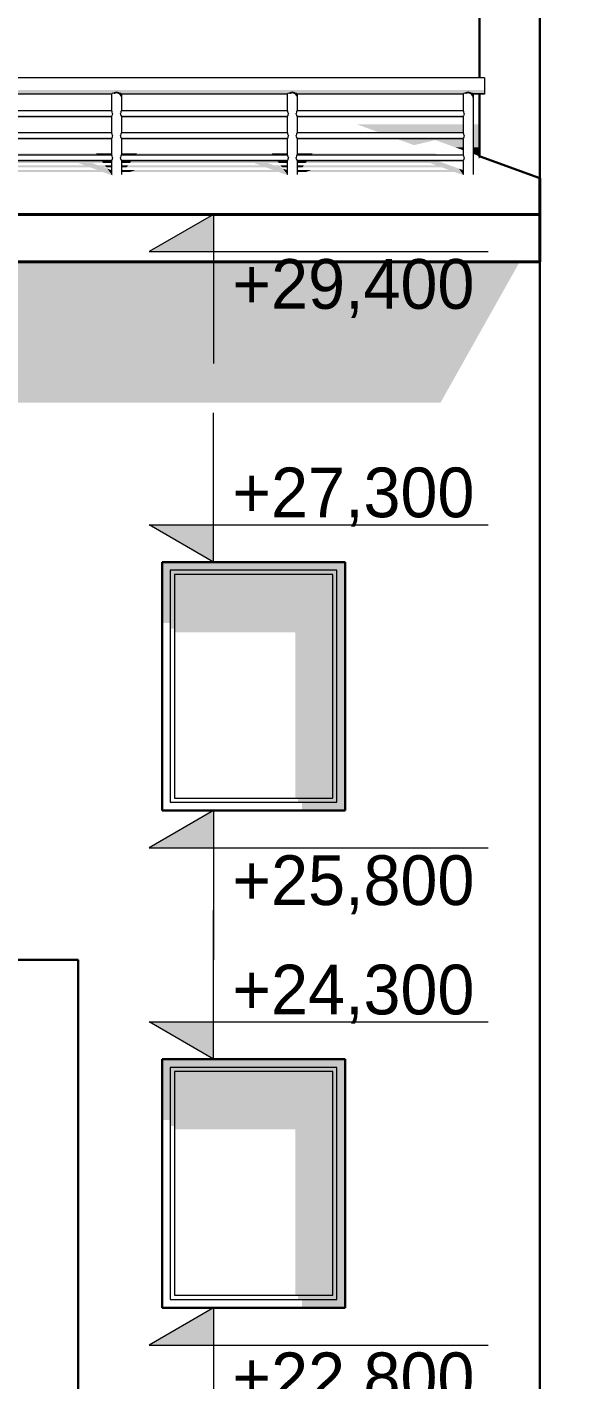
# Model space of a CAD drawing. Extents: x 433743 to 1380979, y -3599 to 36112.
# Drawn here: x 507900 to 511188, y 22364 to 30528 of the extents above; entities that cross this region are included whole.
import ezdxf

# ---------------------------------------------------------------- set-up
doc = ezdxf.new("R2010")
doc.units = 0
doc.header["$MEASUREMENT"] = 0
doc.layers.add('0_Ном_пера__98', color=7, linetype='Continuous', lineweight=13, true_color=0x001f3e)
for name, color, linetype in [('Интерьер- Перегородка', 7, 'Continuous'), ('Крыши', 7, 'Continuous'), ('Мебель', 7, 'Continuous'), ('Окна ArchiCAD', 7, 'Continuous')]:
    doc.layers.add(name, color=color, linetype=linetype)
for name, color, linetype, lineweight in [('Интерьер- Перегородка_Ном_пера__41', 7, 'Continuous', 30), ('Интерьер- Перегородка_Ном_пера__7', 7, 'Continuous', 5), ('Крыши_Ном_пера__61', 7, 'Continuous', 40), ('Крыши_Ном_пера__7', 7, 'Continuous', 5), ('Мебель_Ном_пера__1', 7, 'Continuous', 13), ('Мебель_Ном_пера__7', 7, 'Continuous', 5), ('Окна ArchiCAD_Ном_пера__1', 7, 'Continuous', 13), ('Окна ArchiCAD_Ном_пера__41', 7, 'Continuous', 30), ('Окна ArchiCAD_Ном_пера__7', 7, 'Continuous', 5)]:
    doc.layers.add(name, color=color, linetype=linetype, lineweight=lineweight)
doc.styles.add('СГЕНЕРИР_СТИЛЬ_1', font='')
doc.styles.add('СГЕНЕРИР_СТИЛЬ_3', font='')
doc.styles.get('СГЕНЕРИР_СТИЛЬ_1').set_extended_font_data('Century Gothic')
doc.styles.get('СГЕНЕРИР_СТИЛЬ_3').set_extended_font_data('Arial Unicode MS Кириллический')
doc.dimstyles.new('СГЕНЕРИР_СТИЛЬ__1', dxfattribs={"dimtxt": 300, "dimasz": 142.5, "dimexe": 0.18, "dimexo": 300, "dimgap": 0.09, "dimtad": 3, "dimdec": 0, "dimzin": 0, "dimdsep": 46, "dimtxsty": 'СГЕНЕРИР_СТИЛЬ_3', "dimblk": 'ARROWHEAD_6', "dimblk1": 'ARROWHEAD_6', "dimblk2": 'ARROWHEAD_6', "dimcen": 0.09, "dimclrd": 256, "dimclre": 256, "dimclrt": 256, "dimadec": 0, "dimazin": 0, "dimtfac": 1, "dimtdec": 4, "dimtmove": 0, "dimatfit": 3, "dimfxl": 0, "dimtolj": 1, "dimtzin": 0, "dimarcsym": 0})
doc.dimstyles.new('СГЕНЕРИР_СТИЛЬ__2', dxfattribs={"dimtxt": 300, "dimasz": 142.5, "dimexe": 0.18, "dimexo": 300, "dimgap": 0.09, "dimtad": 1, "dimdec": 0, "dimzin": 0, "dimdsep": 46, "dimtxsty": 'СГЕНЕРИР_СТИЛЬ_3', "dimblk": 'ARROWHEAD_6', "dimblk1": 'ARROWHEAD_6', "dimblk2": 'ARROWHEAD_6', "dimcen": 0.09, "dimclrd": 256, "dimclre": 256, "dimclrt": 256, "dimadec": 0, "dimazin": 0, "dimtfac": 1, "dimtdec": 4, "dimtmove": 0, "dimatfit": 3, "dimfxl": 0, "dimtolj": 1, "dimtzin": 0, "dimarcsym": 0})

# ---------------------------------------------------------------- blocks, each defined once
blk = doc.blocks.new('Элемент разреза_524', base_point=(133390.9, 0))
at = {"layer": 'Окна ArchiCAD_Ном_пера__7', "linetype": 'Continuous'}
for points in [[(509769.2, 27250), (509819.2, 27250), (509819.2, 27300), (508714.2, 27300), (508714.2, 27250), (508764.2, 27250)], [(508714.2, 27250), (508714.2, 26932.3), (508764.2, 26932.3), (508764.2, 27250)], [(509769.2, 27250), (508764.2, 27250), (508764.2, 27225), (508789.2, 27225), (509744.2, 27225), (509769.2, 27225)], [(508764.2, 27225), (508764.2, 26896.9), (508789.2, 26896.9), (508789.2, 27225)], [(509744.2, 27225), (508789.2, 27225), (508789.2, 26875.7), (509519.2, 26875.7), (509519.2, 25875), (509744.2, 25875)], [(509744.2, 25875), (509769.2, 25875), (509769.2, 27225), (509744.2, 27225)], [(509769.2, 25850), (509819.2, 25850), (509819.2, 27250), (509769.2, 27250)], [(509534.2, 25875), (509534.2, 25850), (509769.2, 25850), (509769.2, 25875)], [(509559.2, 25800), (509819.2, 25800), (509819.2, 25850), (509769.2, 25850), (509559.2, 25850)]]:
    blk.add_hatch(color=256, dxfattribs=at).paths.add_polyline_path(points, flags=0)
at = {"layer": 'Окна ArchiCAD_Ном_пера__1', "linetype": 'Continuous'}
for p, q in [((508764.2, 27250), (508764.2, 25850)), ((509769.2, 27250), (508764.2, 27250)), ((508789.2, 27225), (508789.2, 25875)), ((509744.2, 27225), (508789.2, 27225)), ((509744.2, 25875), (509744.2, 27225)), ((509769.2, 25850), (509769.2, 27250)), ((508764.2, 25850), (509769.2, 25850)), ((508789.2, 25875), (509744.2, 25875))]:
    blk.add_line(p, q, dxfattribs=at)
at = {"layer": 'Окна ArchiCAD_Ном_пера__41', "linetype": 'Continuous'}
for p, q in [((509819.2, 27300), (508714.2, 27300)), ((508714.2, 27300), (508714.2, 25800)), ((509819.2, 25800), (509819.2, 27300)), ((508714.2, 25800), (509819.2, 25800))]:
    blk.add_line(p, q, dxfattribs=at)
blk = doc.blocks.new('Элемент разреза_695', base_point=(133390.9, 0))
at = {"layer": 'Мебель_Ном_пера__7', "linetype": 'Continuous'}
for points in [[(505157, 30129.4), (505241, 30129.4), (505242, 30130.4), (505257, 30134.4), (505272, 30130.4), (505273, 30129.4), (506301.9, 30129.4), (506302.8, 30130.4), (506317.8, 30134.4), (506332.8, 30130.4), (506333.8, 30129.4), (507362.7, 30129.4), (507363.7, 30130.4), (507378.7, 30134.4), (507393.7, 30130.4), (507394.7, 30129.4), (508423.5, 30129.4), (508424.5, 30130.4), (508439.5, 30134.4), (508454.5, 30130.4), (508455.5, 30129.4), (509484.4, 30129.4), (509485.3, 30130.4), (509500.3, 30134.4), (509515.3, 30130.4), (509516.3, 30129.4), (510545.2, 30129.4), (510546.2, 30130.4), (510561.2, 30134.4), (510576.2, 30130.4), (510577.2, 30129.4), (510661.2, 30129.4), (510661.2, 30147.7), (505157, 30147.7)], [(507394.7, 30129.4), (507404.7, 30126.7), (507408.7, 30122.7), (508409.5, 30122.7), (508413.5, 30126.7), (508423.5, 30129.4)], [(508409.5, 30024.3), (508411.8, 30022), (508413.5, 30015.7), (508413.5, 30126.7), (508409.5, 30122.7)], [(508439.5, 30134.4), (508424.5, 30130.4), (508424.5, 30123.2), (508439.5, 30128.9)], [(508439.5, 30134.4), (508439.5, 30128.9), (508454.5, 30123.2), (508454.5, 30130.4)], [(508455.5, 30129.4), (508454.5, 30130.4), (508454.5, 30123.2), (508458.5, 30117.5), (508458.5, 30128.6)], [(509484.4, 30129.4), (508455.5, 30129.4), (508465.5, 30126.7), (508469.5, 30122.7), (509470.3, 30122.7), (509474.4, 30126.7)], [(508458.5, 30117.5), (508465.5, 30107.6), (508465.5, 30126.7), (508458.5, 30128.6)], [(508465.5, 30126.7), (508465.5, 30107.6), (508469.5, 30086.4), (508469.5, 30122.7)], [(509470.3, 30024.3), (509472.7, 30022), (509474.4, 30015.7), (509474.4, 30126.7), (509470.3, 30122.7)], [(509500.3, 30134.4), (509485.3, 30130.4), (509485.3, 30123.2), (509500.3, 30128.9)], [(509500.3, 30128.9), (509515.3, 30123.2), (509515.3, 30130.4), (509500.3, 30134.4)], [(509515.3, 30130.4), (509515.3, 30123.2), (509519.4, 30117.5), (509519.4, 30128.6), (509516.3, 30129.4)], [(509516.3, 30129.4), (509526.3, 30126.7), (509530.3, 30122.7), (510531.2, 30122.7), (510535.2, 30126.7), (510545.2, 30129.4)], [(509519.4, 30117.5), (509526.3, 30107.6), (509526.3, 30126.7), (509519.4, 30128.6)], [(509526.3, 30126.7), (509526.3, 30107.6), (509530.3, 30086.4), (509530.3, 30122.7)], [(510531.2, 30024.3), (510533.5, 30022), (510535.2, 30015.7), (510535.2, 30126.7), (510531.2, 30122.7)], [(510546.2, 30130.4), (510546.2, 30123.2), (510561.2, 30128.9), (510561.2, 30134.4)], [(510561.2, 30128.9), (510576.2, 30123.2), (510576.2, 30130.4), (510561.2, 30134.4)], [(510576.2, 30123.2), (510580.2, 30117.5), (510580.2, 30128.6), (510577.2, 30129.4), (510576.2, 30130.4)], [(510577.2, 30129.4), (510587.2, 30126.7), (510591.2, 30122.7), (510661.2, 30122.7), (510661.2, 30129.4)], [(510580.2, 30117.5), (510587.2, 30107.6), (510587.2, 30126.7), (510580.2, 30128.6)], [(510591.2, 30122.7), (510587.2, 30126.7), (510587.2, 30107.6), (510591.2, 30086.4)], [(507404.7, 29997.9), (507406.3, 29991.7), (508411.8, 29991.7), (508413.5, 29997.9), (508413.7, 29998.1), (507404.5, 29998.1)], [(507408.7, 29989.3), (508409.5, 29989.3), (508411.8, 29991.7), (507406.3, 29991.7)], [(508398.5, 30024.3), (508407.3, 30022), (508411.8, 30022), (508409.5, 30024.3)], [(508413.5, 30015.7), (508411.8, 30022), (508407.3, 30022)], [(508409.5, 29891), (508411.8, 29888.7), (508413.5, 29882.4), (508413.5, 29997.9), (508411.8, 29991.7), (508409.5, 29989.3)], [(508465.5, 29997.9), (508467.2, 29991.7), (509472.7, 29991.7), (509474.4, 29997.9), (509474.5, 29998.1), (508465.3, 29998.1)], [(508465.5, 29997.9), (508465.3, 29998.1), (508465.5, 29997.9)], [(508465.5, 29997.9), (508469.5, 29976.7), (508469.5, 29989.3), (508467.2, 29991.7), (508465.5, 29997.9)], [(508469.5, 29989.3), (509470.3, 29989.3), (509472.7, 29991.7), (508467.2, 29991.7)], [(509459.4, 30024.3), (509468.1, 30022), (509472.7, 30022), (509470.3, 30024.3)], [(509474.4, 30015.7), (509472.7, 30022), (509468.1, 30022)], [(509472.7, 29991.7), (509470.3, 29989.3), (509470.3, 29891), (509472.7, 29888.7), (509474.4, 29882.4), (509474.4, 29997.9)], [(509526.3, 29997.9), (509528, 29991.7), (510533.5, 29991.7), (510535.2, 29997.9), (510535.3, 29998.1), (509526.2, 29998.1)], [(509526.3, 29997.9), (509526.2, 29998.1), (509526.3, 29997.9)], [(509526.3, 29997.9), (509526.3, 29997.9), (509530.3, 29976.7), (509530.3, 29989.3), (509528, 29991.7)], [(509530.3, 29989.3), (510531.2, 29989.3), (510533.5, 29991.7), (509528, 29991.7)], [(510520.2, 30024.3), (510528.9, 30022), (510533.5, 30022), (510531.2, 30024.3)], [(510535.2, 30015.7), (510533.5, 30022), (510528.9, 30022)], [(510531.2, 29891), (510533.5, 29888.7), (510535.2, 29882.4), (510535.2, 29997.9), (510533.5, 29991.7), (510531.2, 29989.3)], [(508398.5, 29891), (508407.3, 29888.7), (508411.8, 29888.7), (508409.5, 29891)], [(508413.5, 29882.4), (508411.8, 29888.7), (508407.3, 29888.7)], [(509459.4, 29891), (509468.1, 29888.7), (509472.7, 29888.7), (509470.3, 29891)], [(509474.4, 29882.4), (509472.7, 29888.7), (509468.1, 29888.7)], [(510520.2, 29891), (510528.9, 29888.7), (510533.5, 29888.7), (510531.2, 29891)], [(510535.2, 29882.4), (510533.5, 29888.7), (510528.9, 29888.7)], [(507404.7, 29864.6), (507406.3, 29858.4), (508411.8, 29858.4), (508413.5, 29864.6), (508413.7, 29864.8), (507404.5, 29864.8)], [(507408.7, 29856), (508409.5, 29856), (508411.8, 29858.4), (507406.3, 29858.4)], [(508411.8, 29858.4), (508409.5, 29856), (508409.5, 29757.7), (508411.8, 29755.3), (508413.5, 29749.1), (508413.5, 29864.6)], [(508465.5, 29864.6), (508467.2, 29858.4), (509472.7, 29858.4), (509474.4, 29864.6), (509474.5, 29864.8), (508465.3, 29864.8)], [(508465.5, 29864.6), (508465.3, 29864.8), (508465.5, 29864.5)], [(508465.5, 29864.5), (508469.5, 29843.3), (508469.5, 29856), (508467.2, 29858.4), (508465.5, 29864.6)], [(508469.5, 29856), (509470.3, 29856), (509472.7, 29858.4), (508467.2, 29858.4)], [(509470.3, 29757.7), (509472.7, 29755.3), (509474.4, 29749.1), (509474.4, 29864.6), (509472.7, 29858.4), (509470.3, 29856)], [(509526.3, 29864.6), (509528, 29858.4), (510533.5, 29858.4), (510535.2, 29864.6), (510535.3, 29864.8), (509526.2, 29864.8)], [(509526.2, 29864.8), (509526.3, 29864.5), (509526.3, 29864.6)], [(509526.3, 29864.6), (509526.3, 29864.5), (509530.3, 29843.3), (509530.3, 29856), (509528, 29858.4)], [(509530.3, 29856), (510531.2, 29856), (510533.5, 29858.4), (509528, 29858.4)], [(510531.2, 29757.7), (510533.5, 29755.3), (510535.2, 29749.1), (510535.2, 29864.6), (510533.5, 29858.4), (510531.2, 29856)], [(507404.7, 29731.3), (507406.3, 29725), (508411.8, 29725), (508413.5, 29731.3), (508413.7, 29731.4), (507404.5, 29731.4)], [(507408.7, 29722.7), (508409.5, 29722.7), (508411.8, 29725), (507406.3, 29725)], [(508398.5, 29757.7), (508407.3, 29755.3), (508411.8, 29755.3), (508409.5, 29757.7)], [(508413.5, 29749.1), (508411.8, 29755.3), (508407.3, 29755.3)], [(508409.5, 29638.8), (508413.5, 29633.4), (508413.5, 29731.3), (508411.8, 29725), (508409.5, 29722.7)], [(508465.5, 29731.3), (508467.2, 29725), (509472.7, 29725), (509474.4, 29731.3), (509474.5, 29731.4), (508465.3, 29731.4)], [(508465.5, 29731.3), (508465.3, 29731.4), (508465.5, 29731.2)], [(508465.5, 29731.3), (508465.5, 29731.2), (508469.5, 29710), (508469.5, 29722.7), (508467.2, 29725)], [(508469.5, 29722.7), (509470.3, 29722.7), (509472.7, 29725), (508467.2, 29725)], [(509470.3, 29757.7), (509459.4, 29757.7), (509468.1, 29755.3), (509472.7, 29755.3)], [(509474.4, 29749.1), (509472.7, 29755.3), (509468.1, 29755.3)], [(509472.7, 29725), (509470.3, 29722.7), (509470.3, 29638.8), (509474.4, 29633.4), (509474.4, 29731.3)], [(509526.3, 29731.3), (509528, 29725), (510533.5, 29725), (510535.2, 29731.3), (510535.3, 29731.4), (509526.2, 29731.4)], [(509526.2, 29731.4), (509526.3, 29731.2), (509526.3, 29731.3)], [(509526.3, 29731.3), (509526.3, 29731.2), (509530.3, 29710), (509530.3, 29722.7), (509528, 29725)], [(509530.3, 29722.7), (510531.2, 29722.7), (510533.5, 29725), (509528, 29725)], [(510520.2, 29757.7), (510528.9, 29755.3), (510533.5, 29755.3), (510531.2, 29757.7)], [(510535.2, 29749.1), (510533.5, 29755.3), (510528.9, 29755.3)], [(510531.2, 29722.7), (510531.2, 29638.8), (510535.2, 29633.4), (510535.2, 29731.3), (510533.5, 29725)]]:
    blk.add_hatch(color=256, dxfattribs=at).paths.add_polyline_path(points, flags=0)
at = {"layer": 'Мебель_Ном_пера__1', "linetype": 'Continuous'}
for p, q in [((510661.2, 30222.7), (505157, 30222.7)), ((510661.2, 30222.7), (510661.2, 30216)), ((510661.2, 30216), (510661.2, 30197.7)), ((508413.5, 30126.7), (508409.5, 30122.7)), ((508423.5, 30129.4), (508413.5, 30126.7)), ((508424.5, 30130.4), (508423.5, 30129.4)), ((508439.5, 30134.4), (508424.5, 30130.4)), ((508454.5, 30130.4), (508439.5, 30134.4)), ((508455.5, 30129.4), (508454.5, 30130.4)), ((508465.5, 30126.7), (508455.5, 30129.4)), ((508469.5, 30122.7), (508465.5, 30126.7)), ((509474.4, 30126.7), (509470.3, 30122.7)), ((509484.4, 30129.4), (509474.4, 30126.7)), ((509485.3, 30130.4), (509484.4, 30129.4)), ((509500.3, 30134.4), (509485.3, 30130.4)), ((509515.3, 30130.4), (509500.3, 30134.4)), ((509516.3, 30129.4), (509515.3, 30130.4)), ((509526.3, 30126.7), (509516.3, 30129.4)), ((509530.3, 30122.7), (509526.3, 30126.7)), ((510535.2, 30126.7), (510531.2, 30122.7)), ((510545.2, 30129.4), (510535.2, 30126.7)), ((510546.2, 30130.4), (510545.2, 30129.4)), ((510561.2, 30134.4), (510546.2, 30130.4)), ((510576.2, 30130.4), (510561.2, 30134.4)), ((510577.2, 30129.4), (510576.2, 30130.4)), ((510587.2, 30126.7), (510577.2, 30129.4)), ((510591.2, 30122.7), (510587.2, 30126.7)), ((510661.2, 30197.7), (510661.2, 30172.7)), ((510661.2, 30172.7), (510661.2, 30147.7)), ((510661.2, 30147.7), (510661.2, 30129.4)), ((510661.2, 30129.4), (510661.2, 30122.7)), ((508409.5, 30122.7), (507408.6, 30122.7)), ((508409.5, 30122.7), (508409.5, 30024.3)), ((508469.5, 30122.7), (508469.5, 30024.3)), ((509470.4, 30122.7), (508469.5, 30122.7)), ((509470.3, 30122.7), (509470.3, 30024.3)), ((509530.3, 30122.7), (509530.3, 30024.3)), ((510531.2, 30122.7), (509530.3, 30122.7)), ((510531.2, 30122.7), (510531.2, 30024.3)), ((510591.2, 30122.7), (510591.2, 29638.8)), ((510661.2, 30122.7), (510591.2, 30122.7)), ((507408.7, 30024.3), (508409.5, 30024.3)), ((507408.7, 29989.3), (508409.5, 29989.3)), ((508411.8, 30022), (508409.5, 30024.3)), ((508409.5, 29989.3), (508411.8, 29991.7)), ((508409.5, 29989.4), (508409.5, 29891)), ((508413.5, 30015.7), (508411.8, 30022)), ((508413.5, 29997.9), (508411.8, 29991.7)), ((508413.7, 30015.6), (508413.5, 30015.7)), ((508413.7, 29998.1), (508413.5, 29997.9)), ((508416, 30006.8), (508413.7, 30015.6)), ((508416, 30006.8), (508413.7, 29998.1)), ((508465.3, 30015.6), (508463, 30006.8)), ((508465.3, 29998.1), (508463, 30006.8)), ((508465.5, 30015.7), (508465.3, 30015.6)), ((508465.5, 29997.9), (508465.3, 29998.1)), ((508467.2, 30022), (508465.5, 30015.7)), ((508465.5, 29997.9), (508467.2, 29991.7)), ((508469.5, 30024.3), (508467.2, 30022)), ((508469.5, 29989.3), (508467.2, 29991.7)), ((508469.5, 30024.3), (509470.3, 30024.3)), ((508469.5, 29989.4), (508469.5, 29891)), ((508469.5, 29989.3), (509470.3, 29989.3)), ((509472.7, 30022), (509470.3, 30024.3)), ((509470.3, 29989.3), (509472.7, 29991.7)), ((509470.3, 29989.4), (509470.3, 29891)), ((509474.4, 30015.7), (509472.7, 30022)), ((509474.4, 29997.9), (509472.7, 29991.7)), ((509474.5, 30015.6), (509474.4, 30015.7)), ((509474.5, 29998.1), (509474.4, 29997.9)), ((509476.9, 30006.8), (509474.5, 30015.6)), ((509476.9, 30006.8), (509474.5, 29998.1)), ((509526.2, 30015.6), (509523.8, 30006.8)), ((509526.2, 29998.1), (509523.8, 30006.8)), ((509526.3, 30015.7), (509526.2, 30015.6)), ((509526.3, 29997.9), (509526.2, 29998.1)), ((509528, 30022), (509526.3, 30015.7)), ((509526.3, 29997.9), (509528, 29991.7)), ((509530.3, 30024.3), (509528, 30022)), ((509530.3, 29989.3), (509528, 29991.7)), ((509530.3, 30024.3), (510531.2, 30024.3)), ((509530.3, 29989.4), (509530.3, 29891)), ((509530.3, 29989.3), (510531.2, 29989.3)), ((510533.5, 30022), (510531.2, 30024.3)), ((510531.2, 29989.3), (510533.5, 29991.7)), ((510531.2, 29989.4), (510531.2, 29891)), ((510535.2, 30015.7), (510533.5, 30022)), ((510535.2, 29997.9), (510533.5, 29991.7)), ((510535.3, 30015.6), (510535.2, 30015.7)), ((510535.3, 29998.1), (510535.2, 29997.9)), ((510537.7, 30006.8), (510535.3, 30015.6)), ((510537.7, 30006.8), (510535.3, 29998.1)), ((507408.7, 29891), (508409.5, 29891)), ((508411.8, 29888.7), (508409.5, 29891)), ((508413.5, 29882.4), (508411.8, 29888.7)), ((508413.7, 29882.3), (508413.5, 29882.4)), ((508416, 29873.5), (508413.7, 29882.3)), ((508465.3, 29882.3), (508463, 29873.5)), ((508465.5, 29882.4), (508465.3, 29882.3)), ((508467.2, 29888.7), (508465.5, 29882.4)), ((508469.5, 29891), (508467.2, 29888.7)), ((508469.5, 29891), (509470.3, 29891)), ((509472.7, 29888.7), (509470.3, 29891)), ((509474.4, 29882.4), (509472.7, 29888.7)), ((509474.5, 29882.3), (509474.4, 29882.4)), ((509476.9, 29873.5), (509474.5, 29882.3)), ((509526.2, 29882.3), (509523.8, 29873.5)), ((509526.3, 29882.4), (509526.2, 29882.3)), ((509528, 29888.7), (509526.3, 29882.4)), ((509530.3, 29891), (509528, 29888.7)), ((509530.3, 29891), (510531.2, 29891)), ((510533.5, 29888.7), (510531.2, 29891)), ((510535.2, 29882.4), (510533.5, 29888.7)), ((510535.3, 29882.3), (510535.2, 29882.4)), ((510537.7, 29873.5), (510535.3, 29882.3)), ((507408.7, 29856), (508409.5, 29856)), ((508409.5, 29856), (508411.8, 29858.4)), ((508409.5, 29856), (508409.5, 29757.7)), ((508413.5, 29864.6), (508411.8, 29858.4)), ((508413.7, 29864.8), (508413.5, 29864.6)), ((508416, 29873.5), (508413.7, 29864.8)), ((508465.3, 29864.8), (508463, 29873.5)), ((508465.5, 29864.6), (508465.3, 29864.8)), ((508465.5, 29864.6), (508467.2, 29858.4)), ((508469.5, 29856), (508467.2, 29858.4)), ((508469.5, 29856), (508469.5, 29757.7)), ((508469.5, 29856), (509470.3, 29856)), ((509470.3, 29856), (509472.7, 29858.4)), ((509470.3, 29856), (509470.3, 29757.7)), ((509474.4, 29864.6), (509472.7, 29858.4)), ((509474.5, 29864.8), (509474.4, 29864.6)), ((509476.9, 29873.5), (509474.5, 29864.8)), ((509526.2, 29864.8), (509523.8, 29873.5)), ((509526.3, 29864.6), (509526.2, 29864.8)), ((509526.3, 29864.6), (509528, 29858.4)), ((509530.3, 29856), (509528, 29858.4)), ((509530.3, 29856), (509530.3, 29757.7)), ((509530.3, 29856), (510531.2, 29856)), ((510531.2, 29856), (510533.5, 29858.4)), ((510531.2, 29856), (510531.2, 29757.7)), ((510535.2, 29864.6), (510533.5, 29858.4)), ((510535.3, 29864.8), (510535.2, 29864.6)), ((510537.7, 29873.5), (510535.3, 29864.8)), ((507408.7, 29757.7), (508409.5, 29757.7)), ((507408.7, 29722.7), (508409.5, 29722.7)), ((508411.8, 29755.3), (508409.5, 29757.7)), ((508409.5, 29722.7), (508411.8, 29725)), ((508409.5, 29722.7), (508409.5, 29638.8)), ((508413.5, 29749.1), (508411.8, 29755.3)), ((508413.5, 29731.3), (508411.8, 29725)), ((508413.7, 29748.9), (508413.5, 29749.1)), ((508413.7, 29731.4), (508413.5, 29731.3)), ((508416, 29740.2), (508413.7, 29748.9)), ((508416, 29740.2), (508413.7, 29731.4)), ((508465.3, 29748.9), (508463, 29740.2)), ((508465.3, 29731.4), (508463, 29740.2)), ((508465.5, 29749.1), (508465.3, 29748.9)), ((508465.5, 29731.3), (508465.3, 29731.4)), ((508467.2, 29755.3), (508465.5, 29749.1)), ((508465.5, 29731.3), (508467.2, 29725)), ((508469.5, 29757.7), (508467.2, 29755.3)), ((508469.5, 29722.7), (508467.2, 29725)), ((508469.5, 29757.7), (509470.3, 29757.7)), ((508469.5, 29722.7), (508469.5, 29638.8)), ((508469.5, 29722.7), (509470.3, 29722.7)), ((509472.7, 29755.3), (509470.3, 29757.7)), ((509470.3, 29722.7), (509472.7, 29725)), ((509470.3, 29722.7), (509470.3, 29638.8)), ((509474.4, 29749.1), (509472.7, 29755.3)), ((509474.4, 29731.3), (509472.7, 29725)), ((509474.5, 29748.9), (509474.4, 29749.1)), ((509474.5, 29731.4), (509474.4, 29731.3)), ((509476.9, 29740.2), (509474.5, 29748.9)), ((509476.9, 29740.2), (509474.5, 29731.4)), ((509526.2, 29748.9), (509523.8, 29740.2)), ((509526.2, 29731.4), (509523.8, 29740.2)), ((509526.3, 29749.1), (509526.2, 29748.9)), ((509526.3, 29731.3), (509526.2, 29731.4)), ((509528, 29755.3), (509526.3, 29749.1)), ((509526.3, 29731.3), (509528, 29725)), ((509530.3, 29757.7), (509528, 29755.3)), ((509530.3, 29722.7), (509528, 29725)), ((509530.3, 29757.7), (510531.2, 29757.7)), ((509530.3, 29722.7), (509530.3, 29638.8)), ((509530.3, 29722.7), (510531.2, 29722.7)), ((510533.5, 29755.3), (510531.2, 29757.7)), ((510531.2, 29722.7), (510533.5, 29725)), ((510531.2, 29722.7), (510531.2, 29638.8)), ((510535.2, 29749.1), (510533.5, 29755.3)), ((510535.2, 29731.3), (510533.5, 29725)), ((510535.3, 29748.9), (510535.2, 29749.1)), ((510535.3, 29731.4), (510535.2, 29731.3)), ((510537.7, 29740.2), (510535.3, 29748.9)), ((510537.7, 29740.2), (510535.3, 29731.4))]:
    blk.add_line(p, q, dxfattribs=at)
blk = doc.blocks.new('Элемент разреза_142', base_point=(133390.9, 0))
at = {"layer": 'Крыши_Ном_пера__7', "linetype": 'Continuous'}
for points in [[(510531.2, 29942), (509888.1, 29942), (510028.3, 29891), (510531.2, 29891)], [(510591.2, 29802), (510629.4, 29802), (510629.4, 29942), (510591.2, 29942)], [(510124.5, 29856), (510235.5, 29815.6), (510363.3, 29846.3), (510485, 29802), (510531.2, 29802), (510531.2, 29856)], [(510531.2, 29802), (510485, 29802), (510531.2, 29785.2)], [(510591.2, 29802), (510591.2, 29763.4), (510629.4, 29749.5), (510629.4, 29802)], [(507428.5, 29665.8), (507419.4, 29653.4), (508358.5, 29653.4), (508413.5, 29633.4), (508383.5, 29674.1), (508365.5, 29680.7), (508378.7, 29680.7), (508369.6, 29693.1), (508331.5, 29693.1), (508290.5, 29708), (508358.6, 29708), (508349.5, 29720.3), (508256.6, 29720.3), (508250.2, 29722.7), (508168.2, 29722.7), (508174.6, 29720.3), (507468.7, 29720.3), (507459.6, 29708), (508208.5, 29708), (508249.6, 29693.1), (507448.6, 29693.1), (507439.5, 29680.7), (508283.5, 29680.7), (508324.6, 29665.8)], [(507502.1, 29765.8), (507496.2, 29757.7), (508322, 29757.7), (508316.1, 29765.8)], [(508409.5, 29765.8), (508316.1, 29765.8), (508322, 29757.7), (508409.5, 29757.7)], [(508349.5, 29720.3), (508358.6, 29708), (508409.5, 29708), (508409.5, 29720.3)], [(508562.9, 29765.8), (508469.5, 29765.8), (508469.5, 29757.7), (508557, 29757.7)], [(508469.5, 29720.3), (508469.5, 29708), (508520.4, 29708), (508529.5, 29720.3)], [(508520.4, 29708), (508670.5, 29708), (508704.4, 29720.3), (508529.5, 29720.3)], [(508520.5, 29653.4), (509419.3, 29653.4), (509474.4, 29633.4), (509444.4, 29674.1), (509426.3, 29680.7), (509439.5, 29680.7), (509430.4, 29693.1), (509392.4, 29693.1), (509351.3, 29708), (509419.4, 29708), (509410.3, 29720.3), (509317.4, 29720.3), (509311, 29722.7), (509229, 29722.7), (509235.4, 29720.3), (508704.4, 29720.3), (508670.5, 29708), (509269.4, 29708), (509310.4, 29693.1), (508629.4, 29693.1), (508595.5, 29680.7), (509344.4, 29680.7), (509385.4, 29665.8), (508554.4, 29665.8)], [(508562.9, 29765.8), (508557, 29757.7), (508807, 29757.7), (508829.2, 29765.8)], [(508829.2, 29765.8), (508807, 29757.7), (509382.9, 29757.7), (509376.9, 29765.8)], [(509470.3, 29765.8), (509376.9, 29765.8), (509382.9, 29757.7), (509470.3, 29757.7)], [(509410.3, 29720.3), (509419.4, 29708), (509470.3, 29708), (509470.3, 29720.3)], [(509623.8, 29765.8), (509530.3, 29765.8), (509530.3, 29757.7), (509617.8, 29757.7)], [(509590.3, 29720.3), (509530.3, 29720.3), (509530.3, 29708), (509581.2, 29708)], [(509590.3, 29720.3), (509581.2, 29708), (509731.3, 29708), (509765.2, 29720.3)], [(509623.8, 29765.8), (509617.8, 29757.7), (509867.8, 29757.7), (509890, 29765.8)], [(509656.3, 29680.7), (510405.2, 29680.7), (510428.1, 29672.4), (510469, 29687.3), (510371.8, 29722.7), (510289.9, 29722.7), (510296.3, 29720.3), (509765.2, 29720.3), (509731.3, 29708), (510330.2, 29708), (510371.2, 29693.1), (509690.3, 29693.1)], [(509890, 29765.8), (509867.8, 29757.7), (510380, 29757.7), (510371.2, 29762.6), (510355.8, 29765.8)], [(510625.4, 29745.9), (510627.2, 29745.2), (510627.8, 29745.1)], [(508369.6, 29693.1), (508378.7, 29680.7), (508409.5, 29680.7), (508409.5, 29693.1)], [(508406.5, 29665.8), (508383.5, 29674.1), (508409.5, 29638.8), (508409.5, 29665.8)], [(508509.4, 29693.1), (508469.5, 29693.1), (508469.5, 29680.7), (508500.3, 29680.7)], [(508469.5, 29653.4), (508480.2, 29653.4), (508489.3, 29665.8), (508469.5, 29665.8)], [(508489.3, 29665.8), (508480.2, 29653.4), (508520.5, 29653.4), (508554.4, 29665.8)], [(508509.4, 29693.1), (508500.3, 29680.7), (508595.5, 29680.7), (508629.4, 29693.1)], [(509470.3, 29693.1), (509430.4, 29693.1), (509439.5, 29680.7), (509470.3, 29680.7)], [(509467.4, 29665.8), (509444.4, 29674.1), (509470.3, 29638.8), (509470.3, 29665.8)], [(509570.2, 29693.1), (509530.3, 29693.1), (509530.3, 29680.7), (509561.1, 29680.7)], [(509530.3, 29665.8), (509530.3, 29653.4), (509541.1, 29653.4), (509550.2, 29665.8)], [(509541.1, 29653.4), (509581.3, 29653.4), (509615.3, 29665.8), (509550.2, 29665.8)], [(509561.1, 29680.7), (509656.3, 29680.7), (509690.3, 29693.1), (509570.2, 29693.1)], [(509581.3, 29653.4), (510376, 29653.4), (510409.9, 29665.8), (509615.3, 29665.8)], [(510376, 29653.4), (510480.2, 29653.4), (510535.2, 29633.4), (510505.2, 29674.1), (510469, 29687.3), (510428.1, 29672.4), (510446.2, 29665.8), (510409.9, 29665.8)], [(510531.2, 29664.7), (510505.2, 29674.1), (510531.2, 29638.8)]]:
    blk.add_hatch(color=256, dxfattribs=at).paths.add_polyline_path(points, flags=0)
at = {"layer": 'Крыши_Ном_пера__61', "linetype": 'Continuous'}
for p, q in [((510995.2, 29616.3), (510995.2, 29397.9)), ((510995.2, 29397.9), (505008.9, 29397.9)), ((510995.2, 29397.9), (510995.2, 29110.6)), ((510995.2, 29110.6), (505008.9, 29110.6))]:
    blk.add_line(p, q, dxfattribs=at)
blk = doc.blocks.new('Элемент разреза_143', base_point=(133390.9, 0))
at = {"layer": 'Крыши_Ном_пера__7', "linetype": 'Continuous'}
blk.add_hatch(color=256, dxfattribs=at).paths.add_polyline_path([(510627.7, 29745.9), (510625.4, 29745.9), (510627.8, 29745.1)], flags=0)
at = {"layer": 'Крыши_Ном_пера__61', "linetype": 'Continuous'}
for p, q in [((510629.4, 29749.5), (510625.4, 29745.9)), ((510625.4, 29745.9), (510627.7, 29745.9)), ((510627.7, 29745.9), (510634.6, 29749.5)), ((510627.8, 29745), (510627.7, 29745.9))]:
    blk.add_line(p, q, dxfattribs=at)
blk = doc.blocks.new('Элемент разреза_204', base_point=(133390.9, 0))
at = {"layer": 'Интерьер- Перегородка_Ном_пера__41', "linetype": 'Continuous'}
for p, q in [((510995.2, 27900), (510995.2, 24900)), ((507698.9, 24900), (508208.9, 24900))]:
    blk.add_line(p, q, dxfattribs=at)
blk = doc.blocks.new('Элемент разреза_378', base_point=(133390.9, 0))
at = {"layer": 'Интерьер- Перегородка_Ном_пера__7', "linetype": 'Continuous'}
blk.add_hatch(color=256, dxfattribs=at).paths.add_polyline_path([(505008.9, 29110.6), (505008.9, 28262.1), (510395.2, 28262), (510872.4, 29110.6)], flags=0)
at = {"layer": 'Интерьер- Перегородка_Ном_пера__41', "linetype": 'Continuous'}
for p, q in [((510629.4, 30890), (510629.4, 30222.7)), ((510629.4, 30122.7), (510629.4, 29749.5)), ((510995.2, 29616.3), (510634.6, 29747.6)), ((510995.2, 27900), (510995.2, 29110.6))]:
    blk.add_line(p, q, dxfattribs=at)
blk = doc.blocks.new('Элемент разреза_381', base_point=(133390.9, 0))
at = {"layer": 'Интерьер- Перегородка_Ном_пера__41', "linetype": 'Continuous'}
blk.add_line((510995.2, 30890), (510995.2, 29616.3), dxfattribs=at)
blk = doc.blocks.new('Элемент разреза_450', base_point=(133390.9, 0))
at = {"layer": 'Интерьер- Перегородка_Ном_пера__41', "linetype": 'Continuous'}
for p, q in [((508208.9, 24900), (508208.9, 21900)), ((510995.2, 24900), (510995.2, 21900))]:
    blk.add_line(p, q, dxfattribs=at)
blk = doc.blocks.new('Элемент разреза_733', base_point=(133390.9, 0))
at = {"layer": 'Окна ArchiCAD_Ном_пера__7', "linetype": 'Continuous'}
for points in [[(509769.2, 24250), (509819.2, 24250), (509819.2, 24300), (508714.2, 24300), (508714.2, 24250), (508764.2, 24250)], [(508714.2, 24250), (508714.2, 23932.3), (508764.2, 23932.3), (508764.2, 24250)], [(509769.2, 24250), (508764.2, 24250), (508764.2, 24225), (508789.2, 24225), (509744.2, 24225), (509769.2, 24225)], [(509769.2, 22850), (509819.2, 22850), (509819.2, 24250), (509769.2, 24250)], [(508764.2, 23896.9), (508789.2, 23896.9), (508789.2, 24225), (508764.2, 24225)], [(509744.2, 24225), (508789.2, 24225), (508789.2, 23875.7), (509519.2, 23875.7), (509519.2, 22875), (509744.2, 22875)], [(509744.2, 22875), (509769.2, 22875), (509769.2, 24225), (509744.2, 24225)], [(509534.2, 22875), (509534.2, 22850), (509769.2, 22850), (509769.2, 22875)], [(509559.2, 22800), (509819.2, 22800), (509819.2, 22850), (509769.2, 22850), (509559.2, 22850)]]:
    blk.add_hatch(color=256, dxfattribs=at).paths.add_polyline_path(points, flags=0)
at = {"layer": 'Окна ArchiCAD_Ном_пера__1', "linetype": 'Continuous'}
for p, q in [((508764.2, 24250), (508764.2, 22850)), ((509769.2, 24250), (508764.2, 24250)), ((509769.2, 22850), (509769.2, 24250)), ((508789.2, 24225), (508789.2, 22875)), ((509744.2, 24225), (508789.2, 24225)), ((509744.2, 22875), (509744.2, 24225)), ((508789.2, 22875), (509744.2, 22875)), ((508764.2, 22850), (509769.2, 22850))]:
    blk.add_line(p, q, dxfattribs=at)
at = {"layer": 'Окна ArchiCAD_Ном_пера__41', "linetype": 'Continuous'}
for p, q in [((508714.2, 24300), (508714.2, 22800)), ((509819.2, 24300), (508714.2, 24300)), ((509819.2, 22800), (509819.2, 24300)), ((508714.2, 22800), (509819.2, 22800))]:
    blk.add_line(p, q, dxfattribs=at)
blk = doc.blocks.new('Линейный размер_8', base_point=(509025.8, 900))
at = {"layer": '0_Ном_пера__98', "linetype": 'Continuous'}
for points in [[(509025.8, 29397.9), (508636.6, 29172.9), (509025.8, 29172.9)], [(509025.8, 27300), (508636.6, 27525), (509025.8, 27525)], [(509025.8, 25800), (508636.6, 25575), (509025.8, 25575)], [(509025.8, 24300), (508636.6, 24525), (509025.8, 24525)], [(509025.8, 22800), (508636.6, 22575), (509025.8, 22575)]]:
    blk.add_hatch(color=256, dxfattribs=at).paths.add_polyline_path(points, flags=0)
for p, q in [((509025.8, 29397.9), (508636.6, 29172.9)), ((509025.8, 29397.9), (508857.1, 29397.9)), ((509025.8, 29397.9), (509194.6, 29397.9)), ((509025.8, 29397.9), (509025.8, 28497.9)), ((508636.6, 29172.9), (509025.8, 29172.9)), ((509025.8, 29172.9), (510682.8, 29172.9)), ((509025.8, 27300), (509025.8, 28200)), ((509025.8, 27300), (508636.6, 27525)), ((508636.6, 27525), (509025.8, 27525)), ((509025.8, 27525), (510682.8, 27525)), ((509025.8, 27300), (508857.1, 27300)), ((509025.8, 27300), (509194.6, 27300)), ((509025.8, 25800), (508636.6, 25575)), ((509025.8, 25800), (508857.1, 25800)), ((509025.8, 25800), (509194.6, 25800)), ((509025.8, 25800), (509025.8, 24900)), ((508636.6, 25575), (509025.8, 25575)), ((509025.8, 25575), (510682.8, 25575)), ((509025.8, 24300), (509025.8, 25200)), ((509025.8, 24300), (508636.6, 24525)), ((508636.6, 24525), (509025.8, 24525)), ((509025.8, 24525), (510682.8, 24525)), ((509025.8, 24300), (508857.1, 24300)), ((509025.8, 24300), (509194.6, 24300)), ((509025.8, 22800), (508636.6, 22575)), ((509025.8, 22800), (508857.1, 22800)), ((509025.8, 22800), (509194.6, 22800)), ((509025.8, 22800), (509025.8, 21900)), ((508636.6, 22575), (509025.8, 22575)), ((509025.8, 22575), (510682.8, 22575))]:
    blk.add_line(p, q, dxfattribs=at)
at = {"layer": '0_Ном_пера__98', "char_height": 300, "attachment_point": 1, "style": 'СГЕНЕРИР_СТИЛЬ_1'}
for s, insert in [('{+29,400}', (509138.3, 29127.9)), ('{+27,300}', (509138.3, 27870)), ('{+25,800}', (509138.3, 25530)), ('{+24,300}', (509138.3, 24870)), ('{+22,800}', (509138.3, 22530))]:
    blk.add_mtext(s, dxfattribs=dict(at, insert=insert))
blk = doc.blocks.new('*D1015', base_point=(133390.9, 0))
at = {"layer": '0_Ном_пера__98', "linetype": 'Continuous'}
for p, q in [((507358.6, 22875), (507508.6, 22725)), ((507574.3, 22800), (507293, 22800)), ((507433.6, 21300), (507433.6, 22800)), ((507358.6, 21375), (507508.6, 21225)), ((507574.3, 21300), (507293, 21300))]:
    blk.add_line(p, q, dxfattribs=at)
at = {"layer": '0_Ном_пера__98', "insert": (507493.6, 21522), "char_height": 300, "attachment_point": 1, "rotation": 90, "style": 'СГЕНЕРИР_СТИЛЬ_1'}
blk.add_mtext('{1\xa0500}', dxfattribs=at)
blk = doc.blocks.new('ARROWHEAD_6')
at = {"linetype": 'Continuous'}
for p, q in [((0, 0), (-1, 0)), ((-0.5, -0.5), (0.5, 0.5))]:
    blk.add_line(p, q, dxfattribs=at)
blk = doc.blocks.new('*D1016', base_point=(133390.9, 0))
at = {"layer": '0_Ном_пера__98', "linetype": 'Continuous'}
for p, q in [((507358.6, 24375), (507508.6, 24225)), ((507574.3, 24300), (507293, 24300)), ((507433.6, 22800), (507433.6, 24300)), ((507358.6, 22875), (507508.6, 22725)), ((507574.3, 22800), (507293, 22800))]:
    blk.add_line(p, q, dxfattribs=at)
at = {"layer": '0_Ном_пера__98', "insert": (507493.6, 23022), "char_height": 300, "attachment_point": 1, "rotation": 90, "style": 'СГЕНЕРИР_СТИЛЬ_1'}
blk.add_mtext('{1\xa0500}', dxfattribs=at)
blk = doc.blocks.new('*D1017', base_point=(133390.9, 0))
at = {"layer": '0_Ном_пера__98', "linetype": 'Continuous'}
for p, q in [((507574.3, 25800), (507293, 25800)), ((507358.6, 25875), (507508.6, 25725)), ((507433.6, 24300), (507433.6, 25800)), ((507358.6, 24375), (507508.6, 24225)), ((507574.3, 24300), (507293, 24300))]:
    blk.add_line(p, q, dxfattribs=at)
at = {"layer": '0_Ном_пера__98', "insert": (507493.6, 24522), "char_height": 300, "attachment_point": 1, "rotation": 90, "style": 'СГЕНЕРИР_СТИЛЬ_1'}
blk.add_mtext('{1\xa0500}', dxfattribs=at)
blk = doc.blocks.new('*D1018', base_point=(133390.9, 0))
at = {"layer": '0_Ном_пера__98', "linetype": 'Continuous'}
for p, q in [((507358.6, 27375), (507508.6, 27225)), ((507574.3, 27300), (507293, 27300)), ((507433.6, 25800), (507433.6, 27300)), ((507574.3, 25800), (507293, 25800)), ((507358.6, 25875), (507508.6, 25725))]:
    blk.add_line(p, q, dxfattribs=at)
at = {"layer": '0_Ном_пера__98', "insert": (507493.6, 26022), "char_height": 300, "attachment_point": 1, "rotation": 90, "style": 'СГЕНЕРИР_СТИЛЬ_1'}
blk.add_mtext('{1\xa0500}', dxfattribs=at)
blk = doc.blocks.new('*D1094', base_point=(133390.9, 0))
at = {"layer": '0_Ном_пера__98', "linetype": 'Continuous'}
for p, q in [((446940.8, 24375), (447090.8, 24225)), ((447315.8, 24300), (446875.2, 24300)), ((447015.8, 21900), (447015.8, 24300)), ((446940.8, 21975), (447090.8, 21825)), ((447315.8, 21900), (446875.2, 21900))]:
    blk.add_line(p, q, dxfattribs=at)
at = {"layer": '0_Ном_пера__98', "char_height": 300, "attachment_point": 1, "rotation": 90, "style": 'СГЕНЕРИР_СТИЛЬ_1'}
for s, insert in [('{600}', (446310.8, 24248.5)), ('{2\xa0400}', (446655.8, 22572))]:
    blk.add_mtext(s, dxfattribs=dict(at, insert=insert))
blk = doc.blocks.new('*D1095', base_point=(133390.9, 0))
at = {"layer": '0_Ном_пера__98', "linetype": 'Continuous'}
for p, q in [((446940.8, 24975), (447090.8, 24825)), ((447315.8, 24900), (446875.2, 24900)), ((447015.8, 24300), (447015.8, 24900)), ((446940.8, 24375), (447090.8, 24225)), ((447315.8, 24300), (446875.2, 24300))]:
    blk.add_line(p, q, dxfattribs=at)
blk = doc.blocks.new('*D1096', base_point=(133390.9, 0))
at = {"layer": '0_Ном_пера__98', "linetype": 'Continuous'}
for p, q in [((446940.8, 27375), (447090.8, 27225)), ((447315.8, 27300), (446875.2, 27300)), ((447015.8, 24900), (447015.8, 27300)), ((446940.8, 24975), (447090.8, 24825)), ((447315.8, 24900), (446875.2, 24900))]:
    blk.add_line(p, q, dxfattribs=at)
at = {"layer": '0_Ном_пера__98', "char_height": 300, "attachment_point": 1, "rotation": 90, "style": 'СГЕНЕРИР_СТИЛЬ_1'}
for s, insert in [('{600}', (446310.8, 27248.5)), ('{2\xa0400}', (446655.8, 25572))]:
    blk.add_mtext(s, dxfattribs=dict(at, insert=insert))
blk = doc.blocks.new('*D1097', base_point=(133390.9, 0))
at = {"layer": '0_Ном_пера__98', "linetype": 'Continuous'}
for p, q in [((446940.8, 27975), (447090.8, 27825)), ((447315.8, 27900), (446875.2, 27900)), ((447015.8, 27300), (447015.8, 27900)), ((446940.8, 27375), (447090.8, 27225)), ((447315.8, 27300), (446875.2, 27300))]:
    blk.add_line(p, q, dxfattribs=at)
blk = doc.blocks.new('*D1098', base_point=(133390.9, 0))
at = {"layer": '0_Ном_пера__98', "linetype": 'Continuous'}
for p, q in [((446940.8, 29775), (447090.8, 29625)), ((447315.8, 29700), (446875.2, 29700)), ((447015.8, 27900), (447015.8, 29700)), ((446940.8, 27975), (447090.8, 27825)), ((447315.8, 27900), (446875.2, 27900))]:
    blk.add_line(p, q, dxfattribs=at)
at = {"layer": '0_Ном_пера__98', "insert": (446655.8, 28272), "char_height": 300, "attachment_point": 1, "rotation": 90, "style": 'СГЕНЕРИР_СТИЛЬ_1'}
blk.add_mtext('{1\xa0800}', dxfattribs=at)
blk = doc.blocks.new('*D1099', base_point=(133390.9, 0))
at = {"layer": '0_Ном_пера__98', "linetype": 'Continuous'}
for p, q in [((447090.8, 30815), (446940.8, 30965)), ((447015.8, 30890), (447015.8, 31002.5)), ((447315.8, 30890), (446875.2, 30890)), ((447015.8, 29700), (447015.8, 30890)), ((446940.8, 29775), (447090.8, 29625)), ((447315.8, 29700), (446875.2, 29700))]:
    blk.add_line(p, q, dxfattribs=at)
at = {"layer": '0_Ном_пера__98', "insert": (446655.8, 30965), "char_height": 300, "attachment_point": 1, "rotation": 90, "style": 'СГЕНЕРИР_СТИЛЬ_1'}
blk.add_mtext('{1\xa0190}', dxfattribs=at)
blk = doc.blocks.new('*D1113', base_point=(133390.9, 0))
at = {"layer": '0_Ном_пера__98', "linetype": 'Continuous'}
for p, q in [((443109.8, 23075), (443259.8, 22925)), ((443484.8, 23000), (443044.2, 23000)), ((443184.8, 21650), (443184.8, 23000)), ((443109.8, 21725), (443259.8, 21575)), ((443484.8, 21650), (443044.2, 21650))]:
    blk.add_line(p, q, dxfattribs=at)
at = {"layer": '0_Ном_пера__98', "insert": (442824.8, 21797), "char_height": 300, "attachment_point": 1, "rotation": 90, "style": 'СГЕНЕРИР_СТИЛЬ_1'}
blk.add_mtext('{1\xa0350}', dxfattribs=at)
blk = doc.blocks.new('*D1114', base_point=(133390.9, 0))
at = {"layer": '0_Ном_пера__98', "linetype": 'Continuous'}
for p, q in [((443109.8, 24725), (443259.8, 24575)), ((443484.8, 24650), (443044.2, 24650)), ((443184.8, 23000), (443184.8, 24650)), ((443109.8, 23075), (443259.8, 22925)), ((443484.8, 23000), (443044.2, 23000))]:
    blk.add_line(p, q, dxfattribs=at)
at = {"layer": '0_Ном_пера__98', "insert": (442824.8, 23297), "char_height": 300, "attachment_point": 1, "rotation": 90, "style": 'СГЕНЕРИР_СТИЛЬ_1'}
blk.add_mtext('{1\xa0650}', dxfattribs=at)
blk = doc.blocks.new('*D1115', base_point=(133390.9, 0))
at = {"layer": '0_Ном_пера__98', "linetype": 'Continuous'}
for p, q in [((443109.8, 26075), (443259.8, 25925)), ((443484.8, 26000), (443044.2, 26000)), ((443184.8, 24650), (443184.8, 26000)), ((443109.8, 24725), (443259.8, 24575)), ((443484.8, 24650), (443044.2, 24650))]:
    blk.add_line(p, q, dxfattribs=at)
at = {"layer": '0_Ном_пера__98', "insert": (442824.8, 24797), "char_height": 300, "attachment_point": 1, "rotation": 90, "style": 'СГЕНЕРИР_СТИЛЬ_1'}
blk.add_mtext('{1\xa0350}', dxfattribs=at)
blk = doc.blocks.new('*D1116', base_point=(133390.9, 0))
at = {"layer": '0_Ном_пера__98', "linetype": 'Continuous'}
for p, q in [((443109.8, 27725), (443259.8, 27575)), ((443484.8, 27650), (443044.2, 27650)), ((443184.8, 26000), (443184.8, 27650)), ((443109.8, 26075), (443259.8, 25925)), ((443484.8, 26000), (443044.2, 26000))]:
    blk.add_line(p, q, dxfattribs=at)
at = {"layer": '0_Ном_пера__98', "insert": (442824.8, 26297), "char_height": 300, "attachment_point": 1, "rotation": 90, "style": 'СГЕНЕРИР_СТИЛЬ_1'}
blk.add_mtext('{1\xa0650}', dxfattribs=at)
blk = doc.blocks.new('*D1117', base_point=(133390.9, 0))
at = {"layer": '0_Ном_пера__98', "linetype": 'Continuous'}
for p, q in [((443109.8, 30975), (443259.8, 30825)), ((443484.8, 30900), (443044.2, 30900)), ((443184.8, 27650), (443184.8, 30900)), ((443109.8, 27725), (443259.8, 27575)), ((443484.8, 27650), (443044.2, 27650))]:
    blk.add_line(p, q, dxfattribs=at)
at = {"layer": '0_Ном_пера__98', "char_height": 300, "attachment_point": 1, "rotation": 90, "style": 'СГЕНЕРИР_СТИЛЬ_1'}
for s, insert in [('{500}', (442824.8, 30121.9)), ('{3\xa0250}', (442824.8, 28395.5))]:
    blk.add_mtext(s, dxfattribs=dict(at, insert=insert))
blk = doc.blocks.new('*D1118', base_point=(133390.9, 0))
at = {"layer": '0_Ном_пера__98', "linetype": 'Continuous'}
for p, q in [((443259.8, 31325), (443109.8, 31475)), ((443184.8, 31400), (443184.8, 31512.5)), ((443484.8, 31400), (443044.2, 31400)), ((443184.8, 30900), (443184.8, 31400)), ((443109.8, 30975), (443259.8, 30825)), ((443484.8, 30900), (443044.2, 30900))]:
    blk.add_line(p, q, dxfattribs=at)

msp = doc.modelspace()

# ---------------------------------------------------------------- block references
at = {"linetype": 'Continuous'}
msp.add_blockref('Линейный размер_8', (509025.8, 900), dxfattribs=at)
at = {"layer": 'Интерьер- Перегородка'}
for name in ['Элемент разреза_378', 'Элемент разреза_381', 'Элемент разреза_204', 'Элемент разреза_450']:
    msp.add_blockref(name, (133390.9, 0), dxfattribs=at)
at = {"layer": 'Крыши'}
for name in ['Элемент разреза_142', 'Элемент разреза_143']:
    msp.add_blockref(name, (133390.9, 0), dxfattribs=at)
at = {"layer": 'Мебель'}
msp.add_blockref('Элемент разреза_695', (133390.9, 0), dxfattribs=at)
at = {"layer": 'Окна ArchiCAD'}
for name in ['Элемент разреза_524', 'Элемент разреза_733']:
    msp.add_blockref(name, (133390.9, 0), dxfattribs=at)

# ---------------------------------------------------------------- dimensions: what is measured, and where the dimension line sits
at = {"linetype": 'Continuous'}
for base, p1, p2, dimstyle, picture, middle in [((447015.8, 0), (1380567.2, 29700), (1380979.5, 30890), 'СГЕНЕРИР_СТИЛЬ__2', '*D1099', (446805.8, 31479.3)), ((443184.8, 0), (516408.9, 30900), (516408.9, 31400), 'СГЕНЕРИР_СТИЛЬ__2', '*D1118', (442974.8, 30459.3)), ((443184.8, 0), (516258.9, 27650), (516408.9, 30900), 'СГЕНЕРИР_СТИЛЬ__2', '*D1117', (442974.8, 28909.8)), ((447015.8, 0), (513725.7, 27900), (1380567.2, 29700), 'СГЕНЕРИР_СТИЛЬ__2', '*D1098', (446805.8, 28786.3)), ((447015.8, 0), (513725.7, 24900), (513725.7, 27300), 'СГЕНЕРИР_СТИЛЬ__2', '*D1096', (446805.8, 26086.3)), ((447015.8, 0), (513725.7, 27300), (513725.7, 27900), 'СГЕНЕРИР_СТИЛЬ__2', '*D1097', (446460.8, 27585.8)), ((443184.8, 0), (516258.9, 26000), (516258.9, 27650), 'СГЕНЕРИР_СТИЛЬ__2', '*D1116', (442974.8, 26811.3)), ((507433.6, 0), (507178.9, 25800), (507178.9, 27300), 'СГЕНЕРИР_СТИЛЬ__1', '*D1018', (507643.6, 26536.3)), ((443184.8, 0), (516258.9, 24650), (516258.9, 26000), 'СГЕНЕРИР_СТИЛЬ__2', '*D1115', (442974.8, 25311.3)), ((507433.6, 0), (507178.9, 24300), (507178.9, 25800), 'СГЕНЕРИР_СТИЛЬ__1', '*D1017', (507643.6, 25036.3)), ((447015.8, 0), (513725.7, 21900), (513725.7, 24300), 'СГЕНЕРИР_СТИЛЬ__2', '*D1094', (446805.8, 23086.3)), ((447015.8, 0), (513725.7, 24300), (513725.7, 24900), 'СГЕНЕРИР_СТИЛЬ__2', '*D1095', (446460.8, 24585.8)), ((443184.8, 0), (516258.9, 23000), (516258.9, 24650), 'СГЕНЕРИР_СТИЛЬ__2', '*D1114', (442974.8, 23811.3)), ((507433.6, 0), (507178.9, 22800), (507178.9, 24300), 'СГЕНЕРИР_СТИЛЬ__1', '*D1016', (507643.6, 23536.3)), ((443184.8, 0), (516258.9, 21650), (516258.9, 23000), 'СГЕНЕРИР_СТИЛЬ__2', '*D1113', (442974.8, 22311.3)), ((507433.6, 0), (507178.9, 21300), (507178.9, 22800), 'СГЕНЕРИР_СТИЛЬ__1', '*D1015', (507643.6, 22036.3))]:
    dim = msp.add_linear_dim(base=base, p1=p1, p2=p2, angle=90, dimstyle=dimstyle, dxfattribs=at)
    dim.commit()
    dim.dimension.update_dxf_attribs({"geometry": picture, "text_midpoint": middle})

doc.saveas('drawing.dxf')
